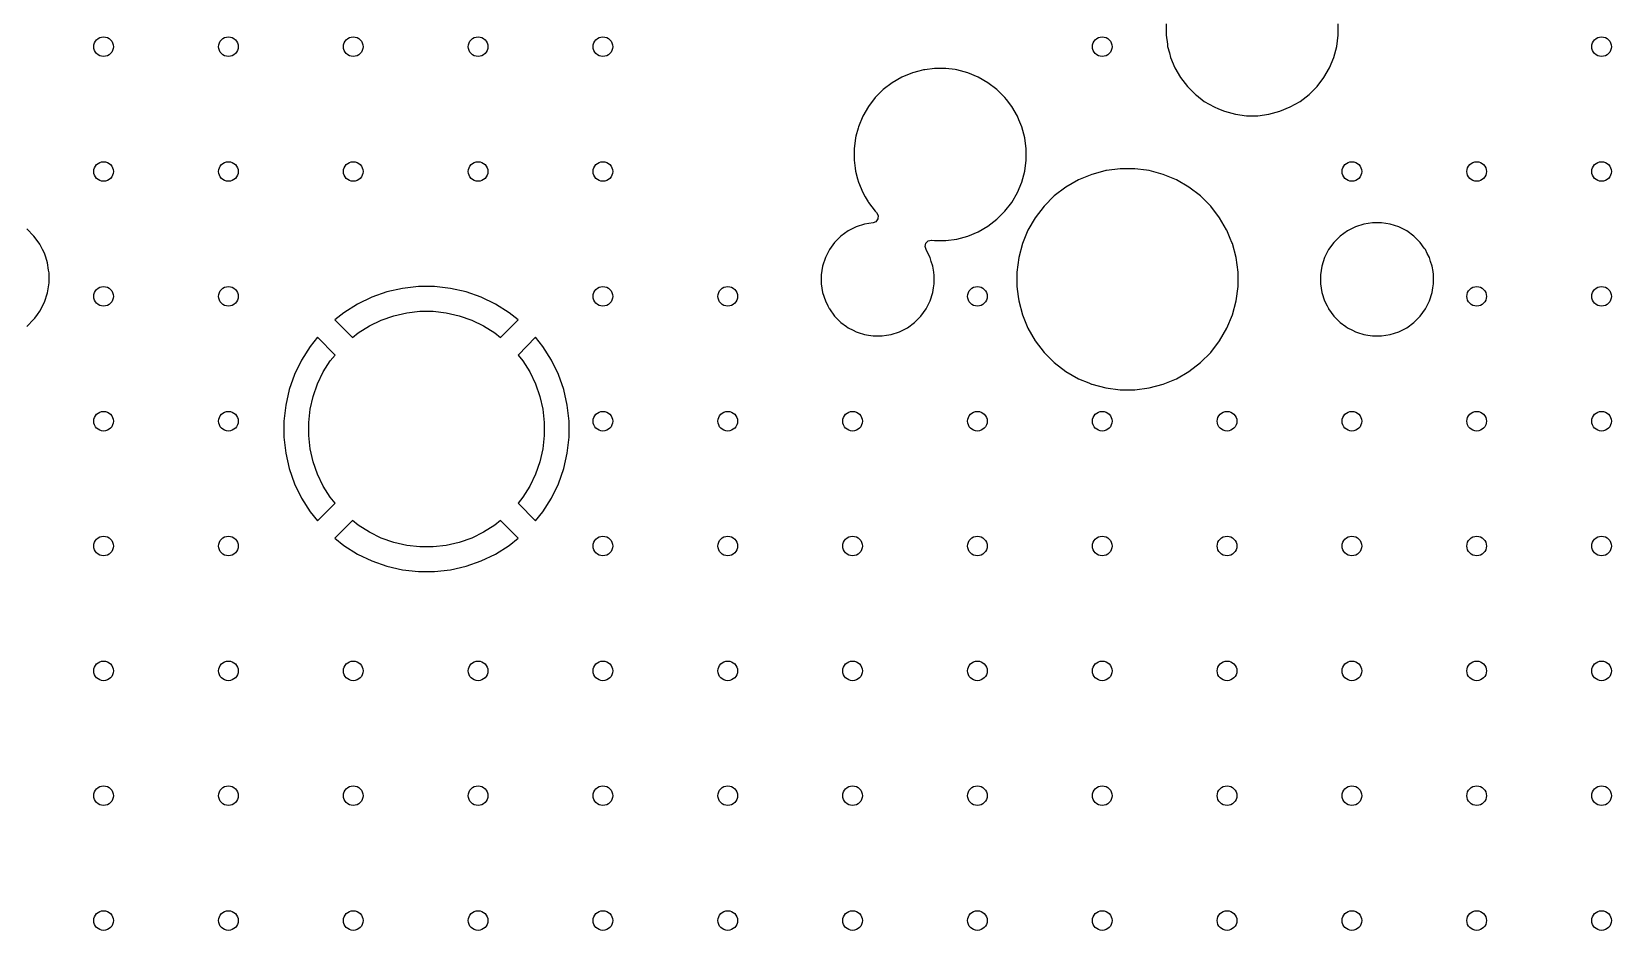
# Model space of a CAD drawing. Extents: x 2.6 to 14.2, y -9.4 to -3.8.
# Drawn here: x 12.126 to 13.391, y -7.838 to -7.118 of the extents above; entities that cross this region are included whole.
import ezdxf

# ---------------------------------------------------------------- set-up
doc = ezdxf.new("R2010")
doc.units = 0
doc.header["$MEASUREMENT"] = 0
doc.layers.add('BLACK', color=7, linetype='CONTINUOUS')

msp = doc.modelspace()

# ---------------------------------------------------------------- linework, layer by layer
at = {"layer": 'BLACK', "linetype": 'CONTINUOUS'}
for p, q in [((13.0345, -7.1123), (13.0345, -7.1214)), ((13.1723, -7.1214), (13.1723, -7.1123)), ((13.0345, -7.1214), (13.0354, -7.1284)), ((13.1711, -7.1303), (13.1723, -7.1214)), ((13.0354, -7.1284), (13.0356, -7.1303)), ((13.0356, -7.1303), (13.037, -7.1355)), ((13.037, -7.1355), (13.038, -7.1391)), ((13.1688, -7.1391), (13.1711, -7.1303)), ((12.8364, -7.1501), (12.8312, -7.1515)), ((12.8399, -7.1491), (12.8364, -7.1501)), ((12.841, -7.149), (12.8399, -7.1491)), ((12.8489, -7.1479), (12.841, -7.149)), ((12.8579, -7.1479), (12.8489, -7.1479)), ((12.8489, -7.1479), (12.8489, -7.1479)), ((12.8653, -7.1489), (12.8579, -7.1479)), ((12.8579, -7.1479), (12.8579, -7.1479)), ((12.8668, -7.1491), (12.8653, -7.1489)), ((12.8756, -7.1515), (12.8668, -7.1491)), ((13.038, -7.1391), (13.0414, -7.1474)), ((13.0414, -7.1474), (13.0414, -7.1474)), ((13.0414, -7.1474), (13.0459, -7.1552)), ((13.1608, -7.1552), (13.1653, -7.1474)), ((13.1653, -7.1474), (13.1688, -7.1391)), ((12.815, -7.1594), (12.8078, -7.1649)), ((12.8228, -7.1549), (12.815, -7.1594)), ((12.8312, -7.1515), (12.8228, -7.1549)), ((12.8228, -7.1549), (12.8228, -7.1549)), ((12.8839, -7.1549), (12.8756, -7.1515)), ((12.8917, -7.1594), (12.8839, -7.1549)), ((12.8839, -7.1549), (12.8839, -7.1549)), ((12.8989, -7.1649), (12.8917, -7.1594)), ((13.0459, -7.1552), (13.0514, -7.1624)), ((13.0514, -7.1624), (13.0514, -7.1624)), ((13.0514, -7.1624), (13.0578, -7.1688)), ((13.1489, -7.1688), (13.1553, -7.1624)), ((13.1553, -7.1624), (13.1608, -7.1552)), ((13.1553, -7.1624), (13.1553, -7.1624)), ((13.1553, -7.1624), (13.1553, -7.1624)), ((12.8014, -7.1713), (12.7959, -7.1785)), ((12.8078, -7.1649), (12.8014, -7.1713)), ((12.9053, -7.1713), (12.8989, -7.1649)), ((12.8989, -7.1649), (12.8989, -7.1649)), ((12.9064, -7.1727), (12.9053, -7.1713)), ((12.9053, -7.1713), (12.9053, -7.1713)), ((12.9053, -7.1713), (12.9053, -7.1713)), ((12.9108, -7.1785), (12.9064, -7.1727)), ((13.0578, -7.1688), (13.0578, -7.1688)), ((13.0578, -7.1688), (13.0578, -7.1688)), ((13.0578, -7.1688), (13.0586, -7.1694)), ((13.0586, -7.1694), (13.065, -7.1743)), ((13.065, -7.1743), (13.065, -7.1743)), ((13.065, -7.1743), (13.065, -7.1743)), ((13.065, -7.1743), (13.0728, -7.1788)), ((13.1339, -7.1788), (13.1417, -7.1743)), ((13.1417, -7.1743), (13.1489, -7.1688)), ((13.1489, -7.1688), (13.1489, -7.1688)), ((13.1489, -7.1688), (13.1489, -7.1688)), ((12.7914, -7.1863), (12.788, -7.1947)), ((12.7959, -7.1785), (12.7914, -7.1863)), ((12.7914, -7.1863), (12.7914, -7.1863)), ((12.9153, -7.1863), (12.9108, -7.1785)), ((12.9108, -7.1785), (12.9108, -7.1785)), ((12.9108, -7.1785), (12.9108, -7.1785)), ((12.9165, -7.1892), (12.9153, -7.1863)), ((12.9153, -7.1863), (12.9153, -7.1863)), ((12.9153, -7.1863), (12.9153, -7.1863)), ((13.0728, -7.1788), (13.0728, -7.1788)), ((13.0728, -7.1788), (13.0728, -7.1788)), ((13.0728, -7.1788), (13.0764, -7.1803)), ((13.0764, -7.1803), (13.0812, -7.1823)), ((13.0812, -7.1823), (13.0899, -7.1846)), ((13.0899, -7.1846), (13.0989, -7.1858)), ((13.0989, -7.1858), (13.0989, -7.1858)), ((13.0989, -7.1858), (13.1079, -7.1858)), ((13.1079, -7.1858), (13.1168, -7.1846)), ((13.1079, -7.1858), (13.1079, -7.1858)), ((13.1168, -7.1846), (13.1256, -7.1823)), ((13.1256, -7.1823), (13.1339, -7.1788)), ((12.7876, -7.1959), (12.7859, -7.2022)), ((12.788, -7.1947), (12.7876, -7.1959)), ((12.9188, -7.1947), (12.9165, -7.1892)), ((12.9211, -7.2034), (12.9188, -7.1947)), ((12.7856, -7.2034), (12.7845, -7.2123)), ((12.7845, -7.2123), (12.7845, -7.2214)), ((12.7859, -7.2022), (12.7856, -7.2034)), ((12.7856, -7.2034), (12.7856, -7.2034)), ((12.9223, -7.2123), (12.9211, -7.2034)), ((12.9223, -7.2214), (12.9223, -7.2123)), ((12.7845, -7.2214), (12.7853, -7.2279)), ((12.9211, -7.2303), (12.9223, -7.2214)), ((12.7853, -7.2279), (12.7856, -7.2303)), ((12.7856, -7.2303), (12.7872, -7.2364)), ((12.7872, -7.2364), (12.788, -7.2391)), ((12.788, -7.2391), (12.7914, -7.2474)), ((12.9153, -7.2474), (12.9188, -7.2391)), ((12.9188, -7.2391), (12.9211, -7.2303)), ((12.9641, -7.2372), (12.954, -7.243)), ((12.9748, -7.2328), (12.9641, -7.2372)), ((12.9641, -7.2372), (12.9641, -7.2372)), ((12.976, -7.2325), (12.9748, -7.2328)), ((12.9748, -7.2328), (12.9748, -7.2328)), ((12.986, -7.2298), (12.976, -7.2325)), ((12.9866, -7.2297), (12.986, -7.2298)), ((12.9976, -7.2283), (12.9866, -7.2297)), ((13.0092, -7.2283), (12.9976, -7.2283)), ((12.9976, -7.2283), (12.9976, -7.2283)), ((13.0188, -7.2295), (13.0092, -7.2283)), ((13.0092, -7.2283), (13.0092, -7.2283)), ((13.0207, -7.2298), (13.0188, -7.2295)), ((13.0319, -7.2328), (13.0207, -7.2298)), ((13.0426, -7.2372), (13.0319, -7.2328)), ((13.0319, -7.2328), (13.0319, -7.2328)), ((13.0319, -7.2328), (13.0319, -7.2328)), ((13.0527, -7.243), (13.0426, -7.2372)), ((13.0426, -7.2372), (13.0426, -7.2372)), ((12.7914, -7.2474), (12.7914, -7.2474)), ((12.7914, -7.2474), (12.7933, -7.2507)), ((12.7933, -7.2507), (12.7957, -7.2548)), ((12.9108, -7.2552), (12.9153, -7.2474)), ((12.9448, -7.2501), (12.9366, -7.2583)), ((12.954, -7.243), (12.9448, -7.2501)), ((12.9448, -7.2501), (12.9448, -7.2501)), ((13.0619, -7.2501), (13.0527, -7.243)), ((13.0701, -7.2583), (13.0619, -7.2501)), ((13.0619, -7.2501), (13.0619, -7.2501)), ((12.7957, -7.2548), (12.7959, -7.2552)), ((12.7959, -7.2552), (12.8014, -7.2624)), ((12.8014, -7.2624), (12.8014, -7.2624)), ((12.8014, -7.2624), (12.8024, -7.2633)), ((12.8024, -7.2633), (12.8037, -7.2657)), ((12.8989, -7.2688), (12.9053, -7.2624)), ((12.9053, -7.2624), (12.9108, -7.2552)), ((12.9053, -7.2624), (12.9053, -7.2624)), ((12.9053, -7.2624), (12.9053, -7.2624)), ((12.9366, -7.2583), (12.9295, -7.2675)), ((12.9366, -7.2583), (12.9366, -7.2583)), ((13.0772, -7.2675), (13.0701, -7.2583)), ((13.0701, -7.2583), (13.0701, -7.2583)), ((12.1274, -7.2822), (12.1217, -7.2765)), ((12.786, -7.2749), (12.7796, -7.2781)), ((12.7928, -7.2727), (12.786, -7.2749)), ((12.786, -7.2749), (12.786, -7.2749)), ((12.7997, -7.2716), (12.7928, -7.2727)), ((12.8018, -7.2707), (12.7997, -7.2716)), ((12.8035, -7.2685), (12.8018, -7.2707)), ((12.8037, -7.2657), (12.8035, -7.2685)), ((12.8839, -7.2788), (12.8917, -7.2743)), ((12.8917, -7.2743), (12.8989, -7.2688)), ((12.8989, -7.2688), (12.8989, -7.2688)), ((12.8989, -7.2688), (12.8989, -7.2688)), ((12.9295, -7.2675), (12.9237, -7.2776)), ((13.0828, -7.2773), (13.0772, -7.2675)), ((13.186, -7.2749), (13.1796, -7.2781)), ((13.1928, -7.2727), (13.186, -7.2749)), ((13.186, -7.2749), (13.186, -7.2749)), ((13.1998, -7.2716), (13.1928, -7.2727)), ((13.2069, -7.2716), (13.1998, -7.2716)), ((13.1998, -7.2716), (13.1998, -7.2716)), ((13.214, -7.2727), (13.2069, -7.2716)), ((13.2069, -7.2716), (13.2069, -7.2716)), ((13.2208, -7.2749), (13.214, -7.2727)), ((13.224, -7.2765), (13.2208, -7.2749)), ((13.2208, -7.2749), (13.2208, -7.2749)), ((13.2271, -7.2781), (13.224, -7.2765)), ((12.1316, -7.288), (12.1274, -7.2822)), ((12.1321, -7.2887), (12.1316, -7.288)), ((12.1344, -7.2931), (12.1321, -7.2887)), ((12.7688, -7.2874), (12.7646, -7.2931)), ((12.7739, -7.2823), (12.7688, -7.2874)), ((12.7688, -7.2874), (12.7688, -7.2874)), ((12.7796, -7.2781), (12.7739, -7.2823)), ((12.7739, -7.2823), (12.7739, -7.2823)), ((12.8413, -7.2906), (12.8419, -7.2879)), ((12.8419, -7.2879), (12.8438, -7.286)), ((12.8438, -7.286), (12.8465, -7.2855)), ((12.8465, -7.2855), (12.8468, -7.2855)), ((12.8468, -7.2855), (12.8489, -7.2858)), ((12.8489, -7.2858), (12.8489, -7.2858)), ((12.8489, -7.2858), (12.8579, -7.2858)), ((12.8579, -7.2858), (12.8668, -7.2846)), ((12.8579, -7.2858), (12.8579, -7.2858)), ((12.8668, -7.2846), (12.8756, -7.2823)), ((12.8756, -7.2823), (12.8839, -7.2788)), ((12.9193, -7.2883), (12.9163, -7.2995)), ((12.9237, -7.2776), (12.9193, -7.2883)), ((12.9193, -7.2883), (12.9193, -7.2883)), ((12.9237, -7.2776), (12.9237, -7.2776)), ((13.083, -7.2776), (13.0828, -7.2773)), ((13.0858, -7.2843), (13.083, -7.2776)), ((13.087, -7.2874), (13.0858, -7.2843)), ((13.0875, -7.2883), (13.087, -7.2874)), ((13.0905, -7.2995), (13.0875, -7.2883)), ((13.1688, -7.2874), (13.1646, -7.2931)), ((13.1739, -7.2823), (13.1688, -7.2874)), ((13.1688, -7.2874), (13.1688, -7.2874)), ((13.1796, -7.2781), (13.1739, -7.2823)), ((13.1739, -7.2823), (13.1739, -7.2823)), ((13.2329, -7.2823), (13.2271, -7.2781)), ((13.2271, -7.2781), (13.2271, -7.2781)), ((13.2271, -7.2781), (13.2271, -7.2781)), ((13.2379, -7.2874), (13.2329, -7.2823)), ((13.2329, -7.2823), (13.2329, -7.2823)), ((13.2411, -7.2918), (13.2379, -7.2874)), ((13.2379, -7.2874), (13.2379, -7.2874)), ((12.1358, -7.2959), (12.1344, -7.2931)), ((12.1369, -7.2992), (12.1358, -7.2959)), ((12.1358, -7.2959), (12.1358, -7.2959)), ((12.1358, -7.2959), (12.1358, -7.2959)), ((12.1383, -7.3036), (12.1369, -7.2992)), ((12.7614, -7.2995), (12.7592, -7.3063)), ((12.7646, -7.2931), (12.7614, -7.2995)), ((12.7614, -7.2995), (12.7614, -7.2995)), ((12.8421, -7.2929), (12.8413, -7.2906)), ((12.842, -7.293), (12.8421, -7.2929)), ((12.8421, -7.2931), (12.842, -7.293)), ((12.8435, -7.2959), (12.8421, -7.2931)), ((12.8421, -7.2931), (12.8421, -7.2931)), ((12.8421, -7.2931), (12.8421, -7.2931)), ((12.8453, -7.2995), (12.8435, -7.2959)), ((12.8463, -7.3025), (12.8453, -7.2995)), ((12.8453, -7.2995), (12.8453, -7.2995)), ((12.9163, -7.2995), (12.9148, -7.3111)), ((12.9163, -7.2995), (12.9163, -7.2995)), ((12.9163, -7.2995), (12.9163, -7.2995)), ((13.092, -7.3111), (13.0905, -7.2995)), ((13.1614, -7.2995), (13.1592, -7.3063)), ((13.1646, -7.2931), (13.1614, -7.2995)), ((13.1614, -7.2995), (13.1614, -7.2995)), ((13.2421, -7.2931), (13.2411, -7.2918)), ((13.2436, -7.2961), (13.2421, -7.2931)), ((13.2453, -7.2995), (13.2436, -7.2961)), ((13.2463, -7.3025), (13.2453, -7.2995)), ((13.2453, -7.2995), (13.2453, -7.2995)), ((12.1392, -7.3095), (12.1383, -7.3036)), ((12.1396, -7.3116), (12.1392, -7.3095)), ((12.1396, -7.3133), (12.1396, -7.3116)), ((12.1396, -7.3196), (12.1396, -7.3133)), ((12.7592, -7.3063), (12.7581, -7.3133)), ((12.7581, -7.3133), (12.7581, -7.3204)), ((12.8476, -7.3063), (12.8463, -7.3025)), ((12.8478, -7.3079), (12.8476, -7.3063)), ((12.8483, -7.3111), (12.8478, -7.3079)), ((12.8484, -7.3117), (12.8483, -7.3111)), ((12.8487, -7.3133), (12.8484, -7.3117)), ((12.8487, -7.3204), (12.8487, -7.3133)), ((12.9148, -7.3111), (12.9148, -7.3227)), ((13.092, -7.3133), (13.092, -7.3111)), ((13.092, -7.3227), (13.092, -7.3133)), ((13.1592, -7.3063), (13.1581, -7.3133)), ((13.1581, -7.3133), (13.1581, -7.3204)), ((13.2476, -7.3063), (13.2463, -7.3025)), ((13.2483, -7.3107), (13.2476, -7.3063)), ((13.2486, -7.313), (13.2483, -7.3107)), ((13.2487, -7.3133), (13.2486, -7.313)), ((13.2487, -7.3204), (13.2487, -7.3133)), ((13.2487, -7.3133), (13.2487, -7.3133)), ((12.1358, -7.3352), (12.1383, -7.3276)), ((12.1383, -7.3276), (12.1396, -7.3196)), ((12.4102, -7.327), (12.3981, -7.3312)), ((12.4227, -7.3241), (12.4102, -7.327)), ((12.4102, -7.327), (12.4102, -7.327)), ((12.4355, -7.3227), (12.4227, -7.3241)), ((12.4227, -7.3241), (12.4227, -7.3241)), ((12.4483, -7.3227), (12.4355, -7.3227)), ((12.461, -7.3241), (12.4483, -7.3227)), ((12.4736, -7.327), (12.461, -7.3241)), ((12.461, -7.3241), (12.461, -7.3241)), ((12.4857, -7.3312), (12.4736, -7.327)), ((12.4736, -7.327), (12.4736, -7.327)), ((12.7581, -7.3204), (12.7592, -7.3275)), ((12.7592, -7.3275), (12.7614, -7.3342)), ((12.8453, -7.3342), (12.8476, -7.3275)), ((12.8476, -7.3275), (12.8481, -7.3238)), ((12.8481, -7.3238), (12.8487, -7.3204)), ((12.9148, -7.3227), (12.9158, -7.3305)), ((13.0905, -7.3342), (13.092, -7.3227)), ((13.1581, -7.3204), (13.1592, -7.3275)), ((13.1592, -7.3275), (13.1614, -7.3342)), ((13.2453, -7.3342), (13.2476, -7.3275)), ((13.2476, -7.3275), (13.2481, -7.3238)), ((13.2481, -7.3238), (13.2487, -7.3204)), ((12.1321, -7.3424), (12.1358, -7.3352)), ((12.3866, -7.3368), (12.3757, -7.3436)), ((12.3981, -7.3312), (12.3866, -7.3368)), ((12.3981, -7.3312), (12.3981, -7.3312)), ((12.4972, -7.3368), (12.4857, -7.3312)), ((12.4857, -7.3312), (12.4857, -7.3312)), ((12.5081, -7.3436), (12.4972, -7.3368)), ((12.7614, -7.3342), (12.7614, -7.3342)), ((12.7614, -7.3342), (12.7633, -7.338)), ((12.7633, -7.338), (12.7645, -7.3403)), ((12.7645, -7.3403), (12.7646, -7.3406)), ((12.8421, -7.3406), (12.8453, -7.3342)), ((12.9158, -7.3305), (12.9163, -7.3342)), ((12.9163, -7.3342), (12.9193, -7.3454)), ((13.0875, -7.3454), (13.0905, -7.3342)), ((13.1614, -7.3342), (13.1614, -7.3342)), ((13.1614, -7.3342), (13.1633, -7.338)), ((13.1633, -7.338), (13.1645, -7.3403)), ((13.1645, -7.3403), (13.1646, -7.3406)), ((13.2421, -7.3406), (13.2453, -7.3342)), ((12.1217, -7.3546), (12.1274, -7.3489)), ((12.1274, -7.3489), (12.1282, -7.3479)), ((12.1282, -7.3479), (12.1302, -7.3451)), ((12.1302, -7.3451), (12.1321, -7.3424)), ((12.3757, -7.3436), (12.3684, -7.3494)), ((12.3684, -7.3494), (12.3825, -7.3635)), ((12.3962, -7.3541), (12.4057, -7.3495)), ((12.4057, -7.3495), (12.4157, -7.346)), ((12.4157, -7.346), (12.4261, -7.3437)), ((12.4261, -7.3437), (12.4366, -7.3425)), ((12.4366, -7.3425), (12.4472, -7.3425)), ((12.4472, -7.3425), (12.4577, -7.3437)), ((12.4577, -7.3437), (12.4681, -7.346)), ((12.4681, -7.346), (12.4781, -7.3495)), ((12.4781, -7.3495), (12.4876, -7.3541)), ((12.5013, -7.3635), (12.5154, -7.3494)), ((12.5154, -7.3494), (12.5081, -7.3436)), ((12.7646, -7.3406), (12.7688, -7.3464)), ((12.7688, -7.3464), (12.7688, -7.3464)), ((12.7688, -7.3464), (12.7739, -7.3514)), ((12.7739, -7.3514), (12.7739, -7.3514)), ((12.7739, -7.3514), (12.7783, -7.3546)), ((12.8271, -7.3556), (12.8329, -7.3514)), ((12.8329, -7.3514), (12.8379, -7.3464)), ((12.8379, -7.3464), (12.8421, -7.3406)), ((12.9193, -7.3454), (12.9193, -7.3454)), ((12.9193, -7.3454), (12.9237, -7.3561)), ((13.083, -7.3561), (13.0875, -7.3454)), ((13.1646, -7.3406), (13.1688, -7.3464)), ((13.1688, -7.3464), (13.1688, -7.3464)), ((13.1688, -7.3464), (13.1739, -7.3514)), ((13.1739, -7.3514), (13.1739, -7.3514)), ((13.1739, -7.3514), (13.1783, -7.3546)), ((13.2271, -7.3556), (13.2329, -7.3514)), ((13.2329, -7.3514), (13.2379, -7.3464)), ((13.2379, -7.3464), (13.2421, -7.3406)), ((12.3545, -7.3633), (12.3486, -7.3707)), ((12.3686, -7.3775), (12.3545, -7.3633)), ((12.3825, -7.3635), (12.3872, -7.3598)), ((12.3872, -7.3598), (12.3962, -7.3541)), ((12.4876, -7.3541), (12.4966, -7.3598)), ((12.4966, -7.3598), (12.5013, -7.3635)), ((12.5293, -7.3633), (12.5152, -7.3775)), ((12.5352, -7.3707), (12.5293, -7.3633)), ((12.7783, -7.3546), (12.7796, -7.3556)), ((12.7796, -7.3556), (12.7837, -7.3577)), ((12.7837, -7.3577), (12.786, -7.3588)), ((12.786, -7.3588), (12.786, -7.3588)), ((12.786, -7.3588), (12.7876, -7.3594)), ((12.7876, -7.3594), (12.7928, -7.361)), ((12.7928, -7.361), (12.796, -7.3616)), ((12.796, -7.3616), (12.7998, -7.3622)), ((12.7998, -7.3622), (12.7998, -7.3622)), ((12.7998, -7.3622), (12.8069, -7.3622)), ((12.8069, -7.3622), (12.8103, -7.3616)), ((12.8103, -7.3616), (12.814, -7.361)), ((12.814, -7.361), (12.8208, -7.3588)), ((12.8208, -7.3588), (12.8271, -7.3556)), ((12.9237, -7.3561), (12.9237, -7.3561)), ((12.9237, -7.3561), (12.9295, -7.3662)), ((13.0772, -7.3662), (13.083, -7.3561)), ((13.1783, -7.3546), (13.1796, -7.3556)), ((13.1796, -7.3556), (13.1837, -7.3577)), ((13.1837, -7.3577), (13.186, -7.3588)), ((13.186, -7.3588), (13.186, -7.3588)), ((13.186, -7.3588), (13.1876, -7.3594)), ((13.1876, -7.3594), (13.1928, -7.361)), ((13.1928, -7.361), (13.196, -7.3616)), ((13.196, -7.3616), (13.1998, -7.3622)), ((13.1998, -7.3622), (13.1998, -7.3622)), ((13.1998, -7.3622), (13.2069, -7.3622)), ((13.2069, -7.3622), (13.2103, -7.3616)), ((13.2103, -7.3616), (13.214, -7.361)), ((13.214, -7.361), (13.2208, -7.3588)), ((13.2208, -7.3588), (13.2271, -7.3556)), ((12.3486, -7.3707), (12.3418, -7.3815)), ((12.3648, -7.3822), (12.3686, -7.3775)), ((12.5152, -7.3775), (12.519, -7.3822)), ((12.542, -7.3815), (12.5352, -7.3707)), ((12.9295, -7.3662), (12.9366, -7.3754)), ((12.9366, -7.3754), (12.9366, -7.3754)), ((12.9366, -7.3754), (12.9448, -7.3836)), ((13.0619, -7.3836), (13.0701, -7.3754)), ((13.0701, -7.3754), (13.0772, -7.3662)), ((12.3418, -7.3815), (12.3362, -7.3931)), ((12.3592, -7.3911), (12.3648, -7.3822)), ((12.519, -7.3822), (12.5246, -7.3911)), ((12.5475, -7.3931), (12.542, -7.3815)), ((12.9448, -7.3836), (12.9448, -7.3836)), ((12.9448, -7.3836), (12.954, -7.3907)), ((12.954, -7.3907), (12.9641, -7.3965)), ((13.0426, -7.3965), (13.0527, -7.3907)), ((13.0527, -7.3907), (13.0619, -7.3836)), ((12.3362, -7.3931), (12.332, -7.4052)), ((12.3362, -7.3931), (12.3362, -7.3931)), ((12.3511, -7.4107), (12.3546, -7.4007)), ((12.3546, -7.4007), (12.3592, -7.3911)), ((12.5246, -7.3911), (12.5292, -7.4007)), ((12.5292, -7.4007), (12.5327, -7.4107)), ((12.5518, -7.4052), (12.5475, -7.3931)), ((12.5475, -7.3931), (12.5475, -7.3931)), ((12.9641, -7.3965), (12.9641, -7.3965)), ((12.9641, -7.3965), (12.9641, -7.3965)), ((12.9641, -7.3965), (12.9724, -7.3999)), ((12.9724, -7.3999), (12.9746, -7.4008)), ((12.9746, -7.4008), (12.9748, -7.4009)), ((12.9748, -7.4009), (12.986, -7.4039)), ((13.0207, -7.4039), (13.0319, -7.4009)), ((13.0319, -7.4009), (13.0426, -7.3965)), ((12.332, -7.4052), (12.3292, -7.4177)), ((12.332, -7.4052), (12.332, -7.4052)), ((12.3487, -7.421), (12.3511, -7.4107)), ((12.5327, -7.4107), (12.535, -7.421)), ((12.5546, -7.4177), (12.5518, -7.4052)), ((12.5518, -7.4052), (12.5518, -7.4052)), ((12.986, -7.4039), (12.9976, -7.4055)), ((12.9976, -7.4055), (12.9976, -7.4055)), ((12.9976, -7.4055), (13.0092, -7.4055)), ((13.0092, -7.4055), (13.0207, -7.4039)), ((13.0092, -7.4055), (13.0092, -7.4055)), ((12.3292, -7.4177), (12.3277, -7.4304)), ((12.3292, -7.4177), (12.3292, -7.4177)), ((12.3476, -7.4315), (12.3487, -7.421)), ((12.535, -7.421), (12.5362, -7.4315)), ((12.5561, -7.4304), (12.5546, -7.4177)), ((12.5546, -7.4177), (12.5546, -7.4177)), ((12.3277, -7.4304), (12.3277, -7.4433)), ((12.3476, -7.4421), (12.3476, -7.4315)), ((12.5362, -7.4315), (12.5362, -7.4421)), ((12.5561, -7.4433), (12.5561, -7.4304)), ((12.5561, -7.4304), (12.5561, -7.4304)), ((12.3277, -7.4433), (12.3292, -7.456)), ((12.3487, -7.4527), (12.3476, -7.4421)), ((12.3511, -7.463), (12.3487, -7.4527)), ((12.535, -7.4527), (12.5327, -7.463)), ((12.5362, -7.4421), (12.535, -7.4527)), ((12.5546, -7.456), (12.5561, -7.4433)), ((12.5561, -7.4433), (12.5561, -7.4433)), ((12.3292, -7.456), (12.3292, -7.456)), ((12.3292, -7.456), (12.332, -7.4685)), ((12.3546, -7.473), (12.3511, -7.463)), ((12.5327, -7.463), (12.5292, -7.473)), ((12.5518, -7.4685), (12.5546, -7.456)), ((12.5546, -7.456), (12.5546, -7.456)), ((12.332, -7.4685), (12.332, -7.4685)), ((12.332, -7.4685), (12.3362, -7.4806)), ((12.3592, -7.4825), (12.3546, -7.473)), ((12.5292, -7.473), (12.5246, -7.4825)), ((12.5475, -7.4806), (12.5518, -7.4685)), ((12.5518, -7.4685), (12.5518, -7.4685)), ((12.3362, -7.4806), (12.3362, -7.4806)), ((12.3362, -7.4806), (12.3418, -7.4922)), ((12.3418, -7.4922), (12.3486, -7.503)), ((12.3648, -7.4915), (12.3592, -7.4825)), ((12.3686, -7.4962), (12.3648, -7.4915)), ((12.519, -7.4915), (12.5152, -7.4962)), ((12.5246, -7.4825), (12.519, -7.4915)), ((12.5352, -7.503), (12.542, -7.4922)), ((12.542, -7.4922), (12.5475, -7.4806)), ((12.5475, -7.4806), (12.5475, -7.4806)), ((12.3486, -7.503), (12.3545, -7.5103)), ((12.3545, -7.5103), (12.3686, -7.4962)), ((12.5152, -7.4962), (12.5293, -7.5103)), ((12.5293, -7.5103), (12.5352, -7.503)), ((12.3825, -7.5101), (12.3684, -7.5243)), ((12.3872, -7.5139), (12.3825, -7.5101)), ((12.3962, -7.5195), (12.3872, -7.5139)), ((12.4966, -7.5139), (12.4876, -7.5195)), ((12.5013, -7.5101), (12.4966, -7.5139)), ((12.5154, -7.5243), (12.5013, -7.5101)), ((12.3684, -7.5243), (12.3757, -7.5301)), ((12.3757, -7.5301), (12.3866, -7.5369)), ((12.4057, -7.5241), (12.3962, -7.5195)), ((12.4157, -7.5276), (12.4057, -7.5241)), ((12.4261, -7.53), (12.4157, -7.5276)), ((12.4366, -7.5312), (12.4261, -7.53)), ((12.4577, -7.53), (12.4472, -7.5312)), ((12.4681, -7.5276), (12.4577, -7.53)), ((12.4781, -7.5241), (12.4681, -7.5276)), ((12.4876, -7.5195), (12.4781, -7.5241)), ((12.4972, -7.5369), (12.5081, -7.5301)), ((12.5081, -7.5301), (12.5154, -7.5243)), ((12.3866, -7.5369), (12.3981, -7.5425)), ((12.3981, -7.5425), (12.3981, -7.5425)), ((12.3981, -7.5425), (12.4102, -7.5467)), ((12.4472, -7.5312), (12.4366, -7.5312)), ((12.4736, -7.5467), (12.4857, -7.5425)), ((12.4857, -7.5425), (12.4972, -7.5369)), ((12.4857, -7.5425), (12.4857, -7.5425)), ((12.4102, -7.5467), (12.4102, -7.5467)), ((12.4102, -7.5467), (12.4227, -7.5496)), ((12.4227, -7.5496), (12.4227, -7.5496)), ((12.4227, -7.5496), (12.4355, -7.551)), ((12.4355, -7.551), (12.4355, -7.551)), ((12.4355, -7.551), (12.4483, -7.551)), ((12.4483, -7.551), (12.461, -7.5496)), ((12.4483, -7.551), (12.4483, -7.551)), ((12.461, -7.5496), (12.4736, -7.5467)), ((12.461, -7.5496), (12.461, -7.5496)), ((12.4736, -7.5467), (12.4736, -7.5467))]:
    msp.add_line(p, q, dxfattribs=at)
at = {"layer": 'BLACK'}
for centre in [(12.1832, -7.1305), (12.2832, -7.1305), (12.3832, -7.1305), (12.4832, -7.1305), (12.5832, -7.1305), (12.9832, -7.1305), (13.3832, -7.1305), (12.1832, -7.2305), (12.2832, -7.2305), (12.3832, -7.2305), (12.4832, -7.2305), (12.5832, -7.2305), (13.1832, -7.2305), (13.2832, -7.2305), (13.3832, -7.2305), (12.1832, -7.3305), (12.2832, -7.3305), (12.5832, -7.3305), (12.6832, -7.3305), (12.8832, -7.3305), (13.2832, -7.3305), (13.3832, -7.3305), (12.1832, -7.4305), (12.2832, -7.4305), (12.5832, -7.4305), (12.6832, -7.4305), (12.7832, -7.4305), (12.8832, -7.4305), (12.9832, -7.4305), (13.0832, -7.4305), (13.1832, -7.4305), (13.2832, -7.4305), (13.3832, -7.4305), (12.1832, -7.5305), (12.2832, -7.5305), (12.5832, -7.5305), (12.6832, -7.5305), (12.7832, -7.5305), (12.8832, -7.5305), (12.9832, -7.5305), (13.0832, -7.5305), (13.1832, -7.5305), (13.2832, -7.5305), (13.3832, -7.5305), (12.1832, -7.6305), (12.2832, -7.6305), (12.3832, -7.6305), (12.4832, -7.6305), (12.5832, -7.6305), (12.6832, -7.6305), (12.7832, -7.6305), (12.8832, -7.6305), (12.9832, -7.6305), (13.0832, -7.6305), (13.1832, -7.6305), (13.2832, -7.6305), (13.3832, -7.6305), (12.1832, -7.7305), (12.2832, -7.7305), (12.3832, -7.7305), (12.4832, -7.7305), (12.5832, -7.7305), (12.6832, -7.7305), (12.7832, -7.7305), (12.8832, -7.7305), (12.9832, -7.7305), (13.0832, -7.7305), (13.1832, -7.7305), (13.2832, -7.7305), (13.3832, -7.7305), (12.1832, -7.8305), (12.2832, -7.8305), (12.3832, -7.8305), (12.4832, -7.8305), (12.5832, -7.8305), (12.6832, -7.8305), (12.7832, -7.8305), (12.8832, -7.8305), (12.9832, -7.8305), (13.0832, -7.8305), (13.1832, -7.8305), (13.2832, -7.8305), (13.3832, -7.8305)]:
    msp.add_circle(centre, 0.00787, dxfattribs=at)

doc.saveas('drawing.dxf')
